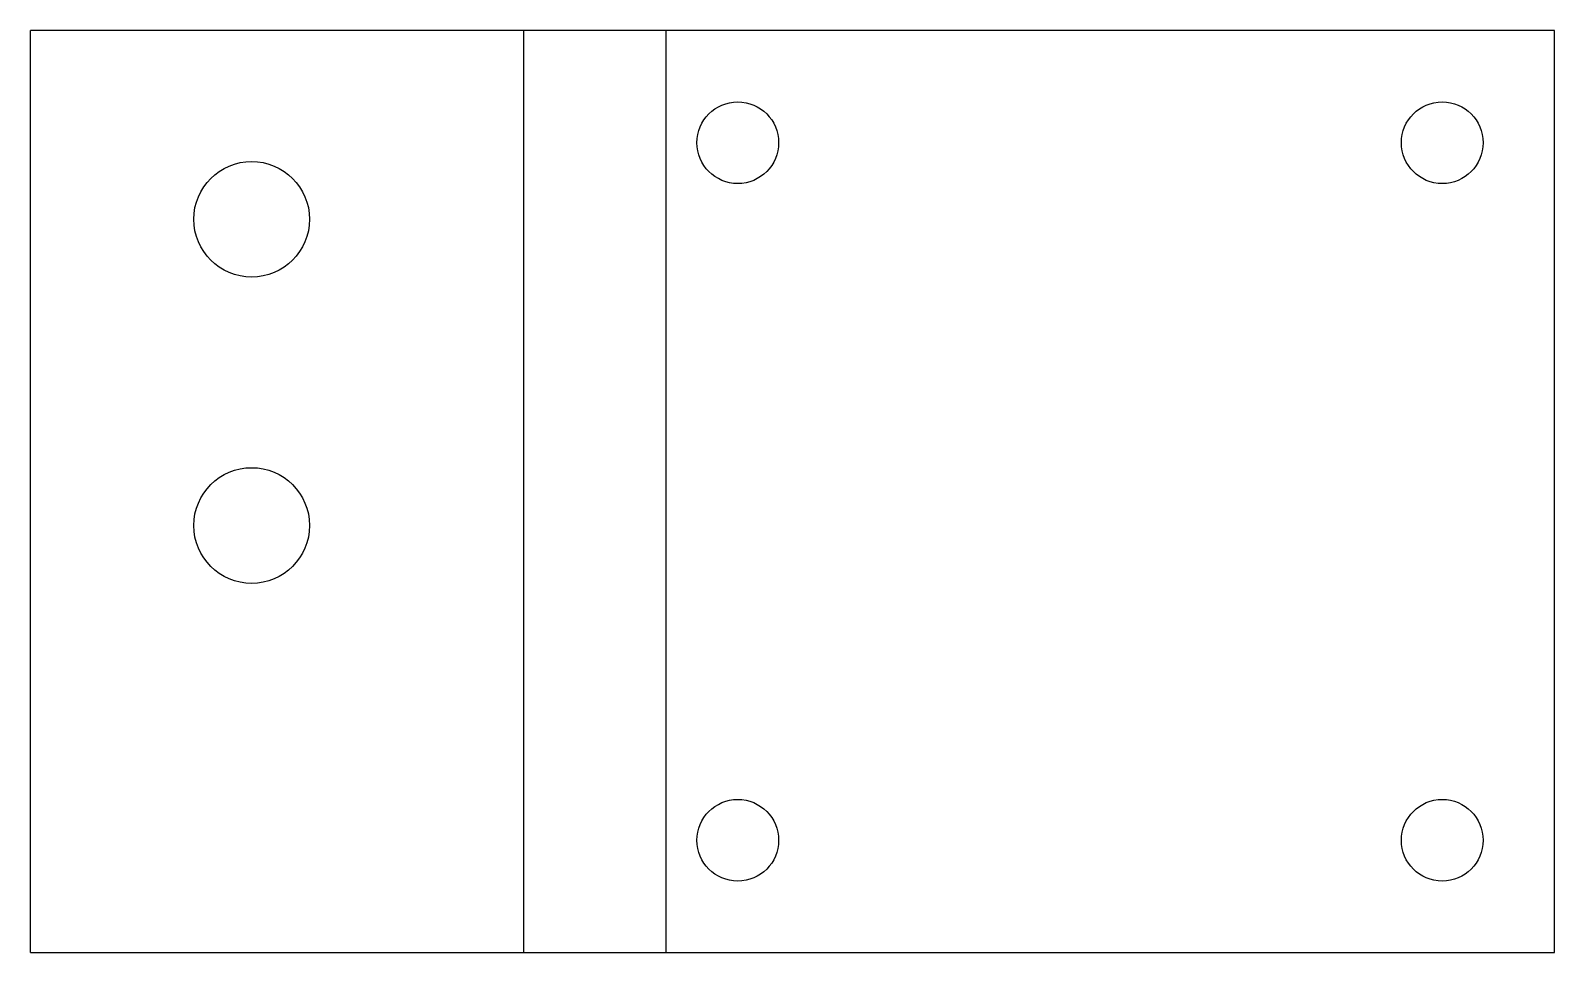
# Model space of a CAD drawing. Header units: millimetres. Extents: x 0 to 44.8, y 0 to 27.1.
import ezdxf

# ---------------------------------------------------------------- set-up
doc = ezdxf.new("R2010")
doc.units = ezdxf.units.MM
for name, color, linetype in [('ГИБ', 1, 'Continuous'), ('КОНТУР', 7, 'Continuous'), ('ОТВЕРСТИЯ', 3, 'Continuous'), ('ОТВЕРСТИЯ_ПОСЛЕ_ГИБА', 6, 'Continuous')]:
    doc.layers.add(name, color=color, linetype=linetype)

msp = doc.modelspace()

# ---------------------------------------------------------------- linework, layer by layer
at = {"layer": 'ГИБ'}
for p, q in [((14.5, 0), (14.5, 27.1)), ((18.678, 0), (18.678, 27.1))]:
    msp.add_line(p, q, dxfattribs=at)
at = {"layer": 'КОНТУР'}
for p, q in [((44.786, 27.1), (0, 27.1)), ((0, 0), (0, 27.1)), ((44.786, 0), (44.786, 27.1)), ((0, 0), (44.786, 0))]:
    msp.add_line(p, q, dxfattribs=at)
at = {"layer": 'ОТВЕРСТИЯ'}
for centre, radius in [((41.486, 23.8), 1.2), ((6.5, 21.55), 1.7), ((6.5, 12.55), 1.7), ((41.486, 3.3), 1.2)]:
    msp.add_circle(centre, radius, dxfattribs=at)
at = {"layer": 'ОТВЕРСТИЯ_ПОСЛЕ_ГИБА'}
for centre in [(20.786, 23.8), (20.786, 3.3)]:
    msp.add_circle(centre, 1.2, dxfattribs=at)

doc.saveas('drawing.dxf')
